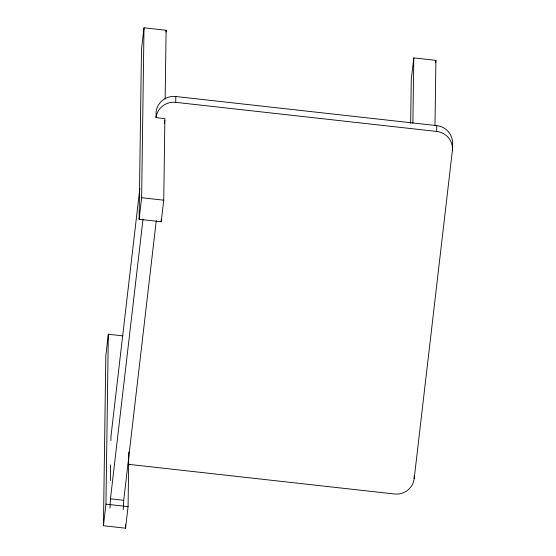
<?xml version="1.0" encoding="UTF-8"?>
<svg xmlns="http://www.w3.org/2000/svg" width="556" height="556" viewBox="0 0 556 556"><rect width="100%" height="100%" fill="white"/><g stroke="black" fill="none" stroke-linecap="round" stroke-linejoin="round"><path stroke-width="0.83" d="M128.832 451.958L128.068 506.62L125.559 528.2L103.444 525.733L105.814 355.819L108.33 334.239L122.786 335.852M103.444 525.733L105.953 504.153L108.33 334.239M110.359 480.398L110.581 464.816M110.915 440.581L110.978 436.252L139.834 188.387M143.017 219.127L110.456 498.822L109.977 508.101M156.285 220.607L123.724 500.303L123.244 509.581M125.559 528.2L125.607 524.732M128.13 464.288L394.482 493.992A17.806 17.375 0.8 0 0 414.185 478.702L452.369 150.683L452.445 144.859A17.806 17.375 0.8 0 0 436.766 125.621L175.814 96.515A17.806 17.375 0.8 0 0 156.118 111.812L156.034 117.636L164.882 118.623L163.742 200.181L161.226 221.761L139.111 219.293L141.488 49.38L143.997 27.8L166.112 30.267L165.153 99.037M139.111 219.293L141.627 197.714L143.997 27.8M161.226 221.761L161.268 219.154M156.034 117.636A17.806 17.375 0.8 0 1 175.738 102.346L175.814 96.515M410.669 123.314L411.28 79.466L413.796 57.887L435.911 60.354L434.994 125.691M412.879 123.224L413.796 57.887M414.185 478.702L414.227 475.373M452.369 150.683A17.806 17.375 0.8 0 0 436.682 131.445L436.766 125.621M165.917 31.928L166.112 30.267M164.298 123.599L164.687 120.284M435.619 62.842L435.911 60.354M175.738 102.346L436.682 131.445M141.627 197.714L163.742 200.181M110.456 498.822L123.724 500.303M105.953 504.153L128.068 506.62"/></g></svg>
